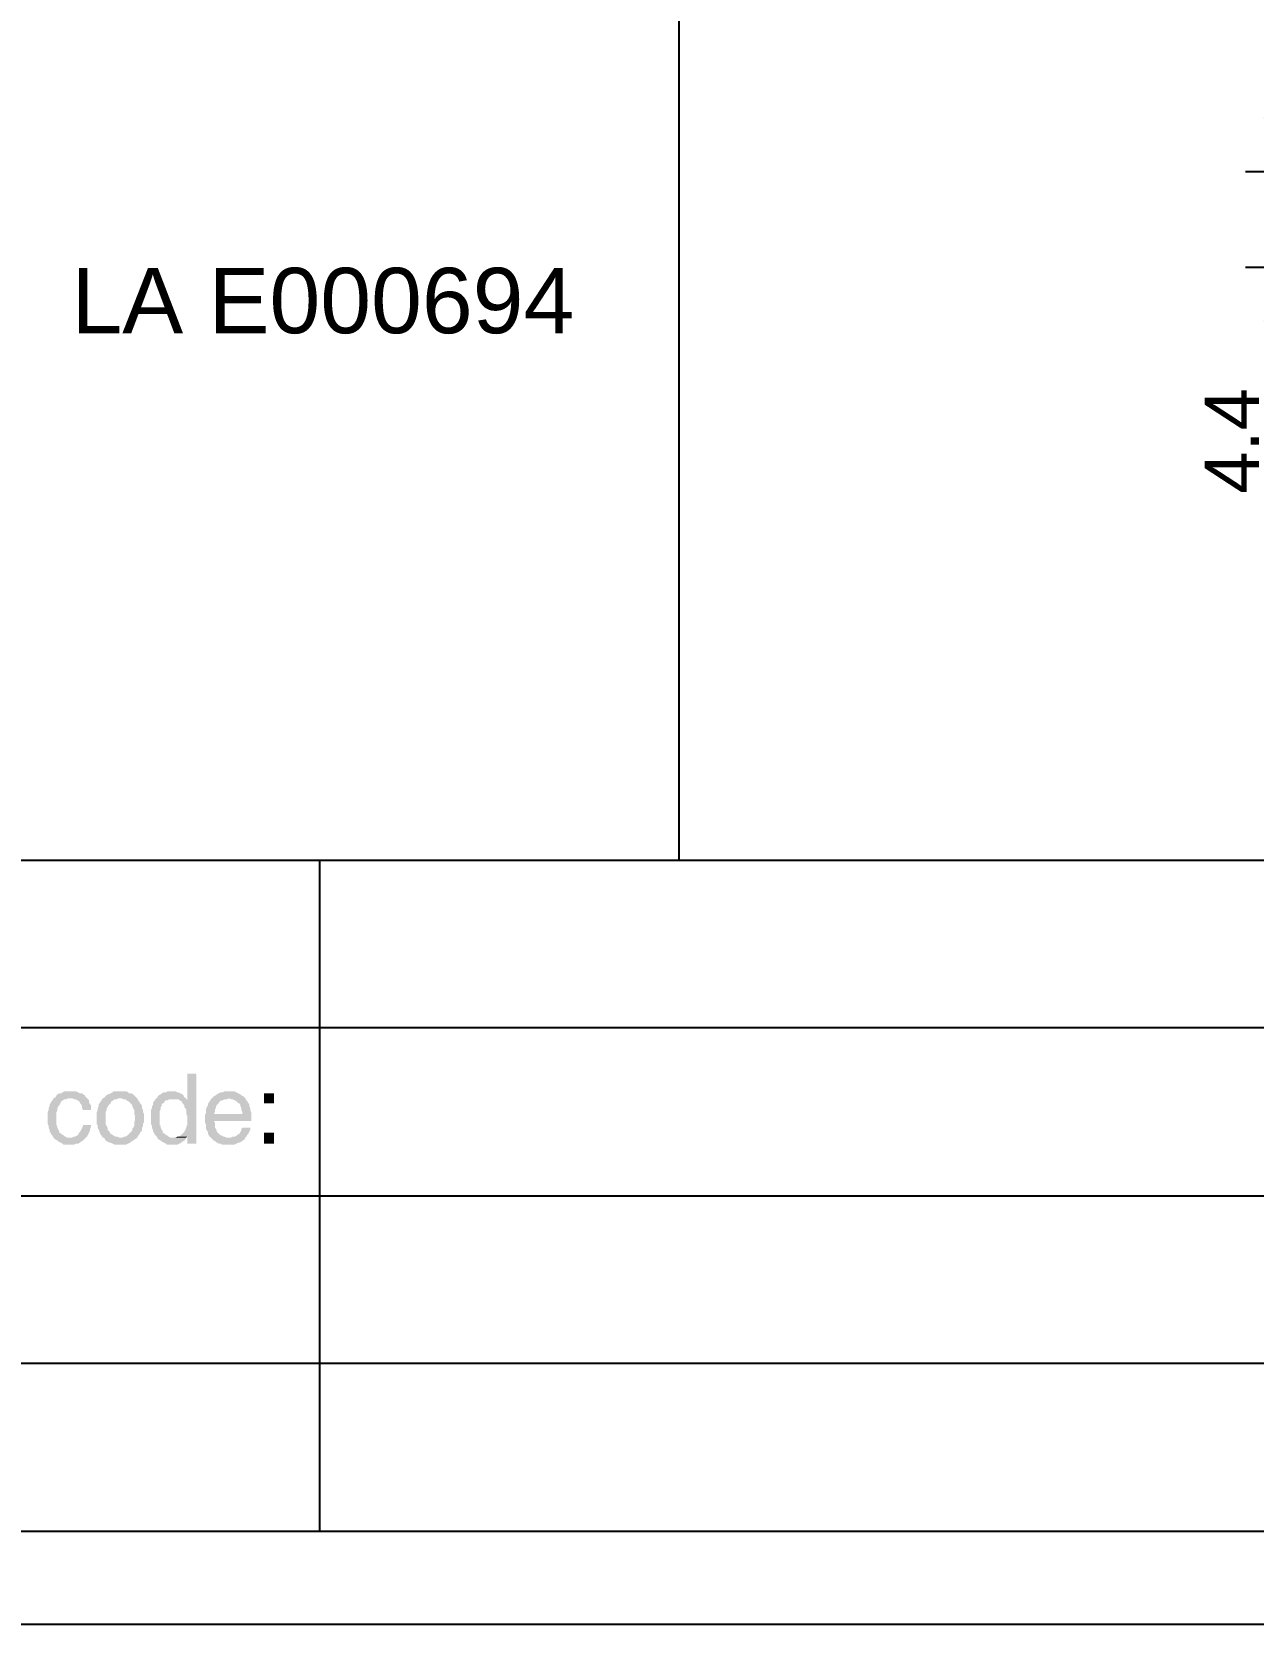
# Model space of a CAD drawing. Header units: millimetres. Extents: x 7018 to 13530, y 4187 to 5692.
# Drawn here: x 12680 to 12736, y 4951.9 to 5024.9 of the extents above; entities that cross this region are included whole.
import ezdxf

# ---------------------------------------------------------------- set-up
doc = ezdxf.new("R2010")
doc.units = ezdxf.units.MM
doc.layers.add('Dimension', color=3, linetype='Continuous')
doc.styles.get("Standard").update_dxf_attribs({"font": 'arial.ttf'})
doc.styles.add('样式 1', font='romant.shx')
doc.dimstyles.new('ISO-25$0', dxfattribs={"dimtxt": 2.5, "dimasz": 2.5, "dimexe": 0.5, "dimexo": 1, "dimgap": 1, "dimtad": 0, "dimtih": 1, "dimtoh": 1, "dimdec": 1, "dimzin": 10, "dimdsep": 46, "dimlunit": 6, "dimtxsty": '样式 1', "dimcen": 0, "dimclrd": 256, "dimclre": 256, "dimclrt": 7, "dimazin": 0, "dimtfac": 1, "dimtdec": 1, "dimtofl": 0, "dimtmove": 0, "dimatfit": 0, "dimfxl": 1, "dimtolj": 1, "dimtzin": 10, "dimarcsym": 0})

# ---------------------------------------------------------------- blocks, each defined once
blk = doc.blocks.new('*D1932')
at = {"layer": 'Defpoints', "color": 0, "transparency": 16777216}
for p in [(12747.03, 5018.483), (12736.912, 5014.083), (12747.03, 5014.083)]:
    blk.add_point(p, dxfattribs=at)
at = {"layer": 'Dimension', "color": 0, "lineweight": -2, "transparency": 16777216}
for p, q in [((12736.912, 5020.983), (12736.912, 5023.483)), ((12746.405, 5018.483), (12735.662, 5018.483)), ((12736.912, 5018.483), (12736.912, 5014.083)), ((12746.405, 5014.083), (12735.662, 5014.083)), ((12736.912, 5011.583), (12736.912, 5003.191))]:
    blk.add_line(p, q, dxfattribs=at)
at = {"layer": 'Dimension', "color": 0, "transparency": 16777216}
for points in [[(12736.495, 5020.983), (12737.328, 5020.983), (12736.912, 5018.483)], [(12736.495, 5011.583), (12737.328, 5011.583), (12736.912, 5014.083)]]:
    blk.add_solid(points, dxfattribs=at)
at = {"layer": 'Dimension', "color": 0, "transparency": 16777216, "insert": (12735.037, 5006.137), "char_height": 2.5, "attachment_point": 5, "rotation": 90}
blk.add_mtext('4.4', dxfattribs=at)

msp = doc.modelspace()

# ---------------------------------------------------------------- hatches: boundary and pattern name
at = {"transparency": 33554559}
for points in [[(12687.535, 4977.118), (12687.128, 4977.118), (12687.128, 4975.9), (12686.767, 4975.9), (12686.858, 4975.855), (12686.903, 4975.764), (12686.948, 4975.719), (12686.993, 4975.674), (12686.993, 4975.584), (12687.038, 4975.539), (12687.083, 4975.448), (12687.083, 4975.268), (12687.128, 4975.178), (12687.128, 4974.771), (12687.083, 4974.681), (12687.083, 4974.636), (12687.038, 4974.546), (12686.993, 4974.456), (12686.948, 4974.41), (12686.948, 4974.41), (12686.858, 4974.32), (12686.812, 4974.275), (12686.722, 4974.23), (12687.128, 4974.23), (12687.128, 4973.914), (12687.535, 4973.914)], [(12680.99, 4975.99), (12680.945, 4975.9), (12680.9, 4975.855), (12680.855, 4975.764), (12680.81, 4975.719), (12680.81, 4975.629), (12680.765, 4975.539), (12680.765, 4975.448), (12680.72, 4975.358), (12680.72, 4974.817), (12680.765, 4974.726), (12680.765, 4974.636), (12680.81, 4974.546), (12680.81, 4974.456), (12680.855, 4974.41), (12680.9, 4974.32), (12680.945, 4974.275), (12680.99, 4974.185), (12681.758, 4974.185), (12681.622, 4974.185), (12681.532, 4974.23), (12681.487, 4974.275), (12681.397, 4974.32), (12681.351, 4974.365), (12681.261, 4974.41), (12681.261, 4974.456), (12681.216, 4974.546), (12681.171, 4974.636), (12681.171, 4974.681), (12681.126, 4974.771), (12681.126, 4975.358), (12681.171, 4975.448), (12681.171, 4975.539), (12681.216, 4975.629), (12681.261, 4975.674), (12681.306, 4975.764), (12681.306, 4975.764), (12681.351, 4975.855), (12681.442, 4975.9), (12681.487, 4975.945), (12681.577, 4975.945), (12681.667, 4975.99), (12681.758, 4975.99)], [(12681.758, 4976.306), (12681.487, 4976.306), (12681.397, 4976.261), (12681.351, 4976.216), (12681.261, 4976.216), (12681.171, 4976.171), (12681.126, 4976.125), (12681.081, 4976.035), (12680.99, 4975.99), (12681.848, 4975.99), (12681.938, 4975.945), (12682.028, 4975.945), (12682.074, 4975.9), (12682.164, 4975.855), (12682.209, 4975.764), (12682.254, 4975.719), (12682.299, 4975.629), (12682.299, 4975.539), (12682.344, 4975.448), (12682.705, 4975.448), (12682.705, 4975.674), (12682.66, 4975.719), (12682.615, 4975.809), (12682.615, 4975.9), (12682.57, 4975.945), (12682.48, 4976.035), (12682.435, 4976.08), (12682.435, 4976.125), (12682.344, 4976.171), (12682.299, 4976.216), (12682.209, 4976.216), (12682.119, 4976.261), (12682.028, 4976.306), (12681.848, 4976.306)], [(12684.059, 4976.306), (12683.743, 4976.306), (12683.698, 4976.261), (12683.608, 4976.216), (12683.518, 4976.171), (12683.473, 4976.171), (12683.382, 4976.08), (12683.337, 4976.035), (12683.247, 4975.99), (12683.247, 4975.99), (12683.202, 4975.9), (12683.157, 4975.855), (12683.112, 4975.764), (12683.066, 4975.719), (12683.066, 4975.629), (12683.021, 4975.539), (12683.021, 4975.448), (12682.976, 4975.358), (12682.976, 4975.087), (12682.976, 4974.817), (12683.021, 4974.726), (12683.021, 4974.636), (12683.066, 4974.546), (12683.112, 4974.456), (12683.112, 4974.41), (12683.157, 4974.32), (12683.202, 4974.275), (12683.247, 4974.185), (12684.059, 4974.185), (12684.014, 4974.185), (12683.924, 4974.23), (12683.834, 4974.23), (12683.743, 4974.275), (12683.698, 4974.32), (12683.608, 4974.365), (12683.563, 4974.456), (12683.518, 4974.501), (12683.473, 4974.546), (12683.473, 4974.636), (12683.427, 4974.726), (12683.382, 4974.817), (12683.382, 4975.358), (12683.427, 4975.448), (12683.427, 4975.539), (12683.473, 4975.584), (12683.518, 4975.674), (12683.563, 4975.719), (12683.608, 4975.764), (12683.653, 4975.855), (12683.743, 4975.9), (12683.789, 4975.945), (12683.879, 4975.945), (12683.969, 4975.99), (12684.827, 4975.99), (12684.781, 4976.035), (12684.691, 4976.125), (12684.646, 4976.171), (12684.556, 4976.216), (12684.466, 4976.216), (12684.42, 4976.261), (12684.33, 4976.306), (12684.15, 4976.306)], [(12684.827, 4975.99), (12684.059, 4975.99), (12684.104, 4975.99), (12684.195, 4975.945), (12684.285, 4975.945), (12684.33, 4975.9), (12684.42, 4975.855), (12684.466, 4975.809), (12684.556, 4975.719), (12684.601, 4975.674), (12684.601, 4975.629), (12684.646, 4975.539), (12684.691, 4975.448), (12684.691, 4975.268), (12684.736, 4975.178), (12684.736, 4974.997), (12684.691, 4974.907), (12684.691, 4974.726), (12684.646, 4974.636), (12684.601, 4974.591), (12684.601, 4974.501), (12684.556, 4974.456), (12684.511, 4974.41), (12684.42, 4974.32), (12684.375, 4974.275), (12684.285, 4974.23), (12684.24, 4974.23), (12684.15, 4974.185), (12683.292, 4974.185), (12683.337, 4974.14), (12683.382, 4974.049), (12683.473, 4974.004), (12683.563, 4973.959), (12683.608, 4973.959), (12683.698, 4973.914), (12683.789, 4973.869), (12684.33, 4973.869), (12684.42, 4973.914), (12684.511, 4973.959), (12684.556, 4974.004), (12684.646, 4974.049), (12684.691, 4974.094), (12684.781, 4974.14), (12684.827, 4974.185), (12684.827, 4974.185), (12684.872, 4974.275), (12684.917, 4974.32), (12684.962, 4974.41), (12685.007, 4974.456), (12685.052, 4974.546), (12685.052, 4974.636), (12685.097, 4974.726), (12685.097, 4974.817), (12685.143, 4974.907), (12685.143, 4975.087), (12685.143, 4975.268), (12685.097, 4975.358), (12685.097, 4975.448), (12685.052, 4975.539), (12685.052, 4975.629), (12685.007, 4975.719), (12684.962, 4975.764), (12684.917, 4975.855), (12684.872, 4975.9)], [(12685.684, 4975.99), (12685.639, 4975.9), (12685.594, 4975.855), (12685.549, 4975.764), (12685.549, 4975.674), (12685.504, 4975.629), (12685.504, 4975.539), (12685.458, 4975.448), (12685.458, 4974.817), (12685.504, 4974.726), (12685.504, 4974.636), (12685.549, 4974.546), (12685.549, 4974.501), (12685.594, 4974.41), (12685.639, 4974.32), (12685.684, 4974.275), (12685.729, 4974.23), (12685.774, 4974.14), (12685.819, 4974.094), (12685.91, 4974.049), (12685.955, 4974.004), (12686.045, 4973.959), (12686.135, 4973.914), (12686.181, 4973.869), (12686.677, 4973.869), (12686.767, 4973.914), (12686.858, 4973.959), (12686.903, 4974.004), (12686.993, 4974.049), (12687.038, 4974.094), (12687.083, 4974.185), (12686.361, 4974.185), (12686.271, 4974.23), (12686.226, 4974.275), (12686.135, 4974.32), (12686.09, 4974.365), (12686, 4974.41), (12686, 4974.501), (12685.955, 4974.546), (12685.91, 4974.636), (12685.91, 4974.726), (12685.865, 4974.771), (12685.865, 4975.403), (12685.91, 4975.494), (12685.91, 4975.584), (12685.955, 4975.629), (12685.955, 4975.719), (12686, 4975.764), (12686.045, 4975.764), (12686.09, 4975.855), (12686.135, 4975.9), (12686.226, 4975.9), (12686.316, 4975.945), (12686.496, 4975.945)], [(12686.406, 4976.306), (12686.226, 4976.306), (12686.135, 4976.261), (12686.045, 4976.261), (12685.955, 4976.216), (12685.91, 4976.171), (12685.819, 4976.125), (12685.774, 4976.08), (12685.729, 4975.99), (12685.684, 4975.99), (12686.496, 4975.945), (12686.722, 4975.945), (12686.767, 4975.9), (12687.128, 4975.9), (12687.083, 4975.945), (12687.083, 4975.99), (12686.993, 4976.035), (12686.948, 4976.125), (12686.903, 4976.171), (12686.812, 4976.216), (12686.722, 4976.261), (12686.677, 4976.261), (12686.587, 4976.306), (12686.496, 4976.306)], [(12689.069, 4976.306), (12688.843, 4976.306), (12688.753, 4976.261), (12688.663, 4976.261), (12688.573, 4976.216), (12688.482, 4976.171), (12688.437, 4976.125), (12688.347, 4976.08), (12688.302, 4976.035), (12688.257, 4975.99), (12689.024, 4975.99), (12689.159, 4975.945), (12689.204, 4975.945), (12689.295, 4975.9), (12689.385, 4975.855), (12689.43, 4975.809), (12689.475, 4975.764), (12689.52, 4975.764), (12689.565, 4975.674), (12689.565, 4975.629), (12689.611, 4975.539), (12689.611, 4975.448), (12689.656, 4975.358), (12689.656, 4975.268), (12688.347, 4975.268), (12687.941, 4975.223), (12687.941, 4974.862), (12687.986, 4974.771), (12687.986, 4974.591), (12688.031, 4974.501), (12688.076, 4974.456), (12688.076, 4974.365), (12688.121, 4974.275), (12688.166, 4974.23), (12688.211, 4974.185), (12689.024, 4974.185), (12688.934, 4974.185), (12688.843, 4974.23), (12688.798, 4974.23), (12688.708, 4974.275), (12688.618, 4974.32), (12688.573, 4974.365), (12688.527, 4974.41), (12688.482, 4974.456), (12688.482, 4974.501), (12688.437, 4974.591), (12688.392, 4974.636), (12688.392, 4974.862), (12688.347, 4974.952), (12690.062, 4974.952), (12690.062, 4975.358), (12690.017, 4975.448), (12690.017, 4975.539), (12689.972, 4975.629), (12689.972, 4975.719), (12689.927, 4975.764), (12689.881, 4975.855), (12689.836, 4975.9), (12689.791, 4975.99), (12689.746, 4976.035), (12689.701, 4976.08), (12689.611, 4976.125), (12689.565, 4976.171), (12689.475, 4976.216), (12689.385, 4976.261), (12689.295, 4976.306), (12689.159, 4976.306)], [(12688.257, 4975.99), (12688.211, 4975.945), (12688.166, 4975.855), (12688.121, 4975.809), (12688.076, 4975.719), (12688.076, 4975.674), (12688.031, 4975.584), (12687.986, 4975.494), (12687.986, 4975.313), (12687.941, 4975.223), (12688.347, 4975.268), (12688.392, 4975.358), (12688.392, 4975.448), (12688.437, 4975.539), (12688.437, 4975.584), (12688.482, 4975.674), (12688.527, 4975.719), (12688.573, 4975.764), (12688.618, 4975.855), (12688.708, 4975.9), (12688.753, 4975.9), (12688.843, 4975.945), (12688.934, 4975.945), (12689.024, 4975.99)], [(12691.1, 4975.764), (12691.1, 4976.216), (12690.649, 4976.216), (12690.649, 4975.764)], [(12682.705, 4974.771), (12682.344, 4974.771), (12682.344, 4974.726), (12682.299, 4974.636), (12682.254, 4974.546), (12682.209, 4974.456), (12682.164, 4974.41), (12682.119, 4974.32), (12682.074, 4974.275), (12681.983, 4974.23), (12681.938, 4974.23), (12681.848, 4974.185), (12680.99, 4974.185), (12681.035, 4974.14), (12681.081, 4974.094), (12681.171, 4974.049), (12681.216, 4974.004), (12681.306, 4973.959), (12681.397, 4973.914), (12681.442, 4973.869), (12681.938, 4973.869), (12682.028, 4973.914), (12682.119, 4973.914), (12682.209, 4973.959), (12682.254, 4974.004), (12682.344, 4974.049), (12682.389, 4974.094), (12682.435, 4974.14), (12682.48, 4974.185), (12682.525, 4974.23), (12682.57, 4974.32), (12682.615, 4974.41), (12682.66, 4974.501), (12682.66, 4974.546), (12682.705, 4974.681)], [(12690.017, 4974.636), (12689.656, 4974.636), (12689.611, 4974.591), (12689.611, 4974.501), (12689.565, 4974.456), (12689.52, 4974.365), (12689.43, 4974.32), (12689.385, 4974.275), (12689.295, 4974.23), (12689.204, 4974.23), (12689.114, 4974.185), (12688.211, 4974.185), (12688.302, 4974.094), (12688.347, 4974.049), (12688.437, 4974.004), (12688.482, 4973.959), (12688.573, 4973.914), (12688.663, 4973.914), (12688.708, 4973.869), (12689.295, 4973.869), (12689.385, 4973.914), (12689.475, 4973.959), (12689.52, 4973.959), (12689.611, 4974.004), (12689.656, 4974.049), (12689.746, 4974.094), (12689.791, 4974.185), (12689.836, 4974.23), (12689.881, 4974.32), (12689.927, 4974.365), (12689.972, 4974.456), (12690.017, 4974.546)], [(12691.1, 4973.914), (12691.1, 4974.41), (12690.649, 4974.41), (12690.649, 4973.914)], [(12686.722, 4974.23), (12686.677, 4974.23), (12686.587, 4974.185), (12686.496, 4974.185), (12687.083, 4974.185), (12687.128, 4974.23)]]:
    msp.add_hatch(color=256, dxfattribs=at).paths.add_polyline_path(points)

# ---------------------------------------------------------------- linework, layer by layer
for p, q in [((12709.677, 5242.873), (12709.677, 4986.912)), ((12648.676, 4956.132), (13057.931, 4956.132))]:
    msp.add_line(p, q)
msp.add_lwpolyline([(13061.969, 4951.873), (13061.969, 5248.873), (12641.969, 5248.873), (12641.969, 4951.873)], close=True)
for points in [[(12661.493, 4986.912), (13057.931, 4986.912)], [(12693.194, 4986.912), (12693.194, 4956.132)], [(12661.493, 4979.24), (12957.624, 4979.24)], [(12661.493, 4971.522), (13010.564, 4971.522)], [(12661.493, 4963.849), (12957.624, 4963.849)]]:
    msp.add_lwpolyline(points)

# ---------------------------------------------------------------- texts
at = {"insert": (12693.346, 5012.553), "char_height": 2.9997, "width": 34.34827, "attachment_point": 5}
msp.add_mtext('LA E000694', dxfattribs=at)

# ---------------------------------------------------------------- dimensions: what is measured, and where the dimension line sits
at = {"layer": 'Dimension'}
dim = msp.add_linear_dim(base=(12736.912, 5014.083), p1=(12747.03, 5018.483), p2=(12747.03, 5014.083), angle=90, dimstyle='ISO-25$0', override={"dimexe": 1.25, "dimexo": 0.625, "dimgap": 0.625, "dimtad": 1, "dimtih": 0, "dimtoh": 0, "dimzin": 8, "dimlunit": 2, "dimtxsty": 'Standard', "dimcen": 2.5, "dimclrd": 0, "dimclre": 0, "dimclrt": 0, "dimadec": 0, "dimtp": 0.2, "dimtm": 0.2, "dimtdec": 2, "dimtofl": 1, "dimatfit": 3, "dimtolj": 0, "dimtzin": 8}, dxfattribs=at)
dim.commit()
dim.dimension.update_dxf_attribs({"geometry": '*D1932', "text_midpoint": (12735.037, 5006.137)})

doc.saveas('drawing.dxf')
